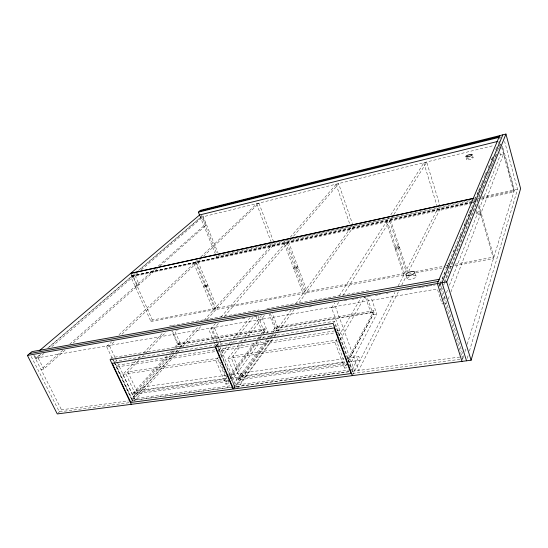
<?xml version="1.0" encoding="UTF-8"?>
<svg xmlns="http://www.w3.org/2000/svg" width="548" height="548" viewBox="0 0 548 548"><rect width="100%" height="100%" fill="white"/><g stroke="black" fill="none" stroke-linecap="round" stroke-linejoin="round"><path stroke-width="0.41" stroke-dasharray="2.74 2.06" d="M467.266 358.351L468.239 355.083M469.451 351.001L517.524 189.259L504.605 141.439M462.485 359.762L463.731 355.679M464.985 351.597L465.978 348.329M467.232 344.247L514.456 189.923L502.612 146.316M448.175 299.208L449.387 296.016M450.908 292.029L503.502 154.146L500.393 154.885L449.271 285.604M443.969 299.153L445.216 295.968M446.462 292.776L448.024 288.789M443.75 284.919L444.387 283.337M444.709 282.542L482.829 188.389M483.144 187.601L486.994 178.107M487.309 177.312L491.159 167.818M491.474 167.03L495.317 157.536M495.639 156.742L497.242 152.789M498.844 148.83L499.481 147.248M499.803 146.46L500.762 144.083M444.14 281.925L476.582 202.185M476.966 201.239L486.542 177.689M487.823 174.552L492.926 161.996M493.248 161.208L497.084 151.789M497.399 151.001L498.995 147.076M499.317 146.295L500.276 143.939M442.209 279.288L443.839 275.343M444.168 274.548L445.805 270.602M447.113 267.438L448.093 265.068M448.422 264.28L450.059 260.327M453.655 251.642L454.306 250.059M459.868 236.633L460.854 234.263M464.122 226.358L465.101 223.988M465.43 223.2L467.067 219.248M468.376 216.09L469.355 213.72M469.684 212.932L471.321 208.98M477.267 194.615L478.246 192.245M478.575 191.458L479.555 189.094M485.432 174.901L486.412 172.531M491.631 159.913L492.611 157.55M498.488 143.357L499.468 140.987M439.208 285.72L439.859 284.152M440.188 283.364L481.651 183.409M481.98 182.621L483.61 178.689M483.939 177.901L486.22 172.394M488.179 167.667L489.816 163.736M491.446 159.797L492.426 157.44M495.687 149.57L496.666 147.207M398.314 291.858L358.673 370.448L335.629 307.181L338.815 302.106M401.725 285.097L406.719 275.192M408.637 271.39L440.647 207.939M352.604 375.051L394.82 292.55M398.19 285.967L437.804 208.555M352.138 369.578L358.824 356.673L345.302 358.57M349.329 366.078L376.791 314.004L370.784 296.708M267.082 338.698L237.88 378.641L238.421 379.928L345.884 365.263L347.494 362.262M347.898 361.509L374.428 311.928L373.989 310.661L275.637 326.985L271.609 332.499M346.946 367.797L344.562 368.119L346.576 364.351M348.186 361.338L373.181 314.6L367.16 297.338M347.795 359.385L373.989 310.661M343.103 364.194L344.343 361.913L336.314 340.185L232.996 355.905L241.476 376.168L239.873 378.367M270.315 313.627L276.171 328.478L370.928 312.84L371.928 311.004M340.294 339.582L364.797 297.023M337.171 338.719L335.034 342.384L344.562 368.119M338.883 335.787L361.118 297.667M333.513 322.669L334.39 321.231L353.501 373.291M342.918 295.584L392.101 217.303M393.923 214.405L426.714 162.222L440.147 206.301M354.686 370.975L331.588 307.873L334.801 302.825M339.39 295.619L388.957 217.727M390.793 214.843L423.844 162.92L426.714 162.222M237.448 388.511L272.815 339.26M274.733 336.582L276.795 333.711M278.706 331.047L294.235 309.428M299.085 302.674L353.508 226.879L352.686 224.481M238.777 344.569L227.845 358.57L237.928 382.504L241.415 382.031L272.322 339.068M274.315 336.294L277.309 332.136M277.802 331.444L278.802 330.06L272.267 313.435M233.469 388.484L234.688 386.806L216.912 344.822L114.265 361.331L112.737 362.851M235.996 385.073L270.568 337.506M271.075 336.815L273.082 334.047M233.462 388.991L235.085 386.751L348.891 371.681M233.989 388.964L273.644 334.198M275.555 331.554L291.077 310.12M295.728 303.695L350.939 227.434L350.11 225.05M238.421 379.928L267.561 339.904M269.575 337.143L272.589 333.006M273.089 332.314L276.103 328.17L374.428 311.928M276.171 328.478L277.473 326.683M267.582 338.006L269.595 335.253M233.037 384.847L241.606 373.133L243.011 376.503M231.345 380.935L260.608 341.418M262.622 338.691L264.643 335.972M266.657 333.246L267.671 331.883L261.122 315.456M218.426 357.07L215.761 360.392L225.899 384.127L229.454 379.36M229.961 378.682L257.896 341.246M259.93 338.527L261.451 336.486M263.485 333.759L264.499 332.403L267.671 331.883M166.907 355.768L133.013 393.046L133.575 394.238L226.851 381.511L227.872 380.154M229.9 377.435L258.334 339.438M258.841 338.753L260.875 336.04M262.903 333.328L265.444 329.937L264.972 328.759L178.395 343.13L173.798 348.186M133.013 393.046L226.31 380.23L227.324 378.874M229.365 376.168L255.306 341.623M257.341 338.917L260.396 334.855M260.903 334.177L264.972 328.759M224.351 380.504L226.002 378.312L217.467 358.269L127.855 371.907L136.671 390.69L134.753 392.806M172.401 330.917L178.436 344.61L261.814 330.848L263.163 329.06M242.346 343.836L231.345 358.043L241.415 382.031M244.442 341.13L247.586 337.068M248.114 336.397L264.355 315.422M240.86 341.897L242.942 339.233M245.025 336.561L261.17 315.895M221.33 357.214L231.92 343.904M232.455 343.24L234.571 340.582M236.688 337.917L253.114 317.299M218.96 356.406L227.495 345.767M228.03 345.103L231.229 341.116M233.359 338.459L250.429 317.189M221.433 350.617L223.125 348.514L222.461 346.932M217.953 351.158L219.659 349.062L218.995 347.487M216.042 345.87L216.912 344.822M216.008 346.329L217.309 344.761L335.554 325.738L352.268 371.236M218.385 323.478L212.734 330.033L217.351 340.952M224.433 316.443L290.748 239.435M293.536 236.202L338.671 183.779L352.405 223.687M215.487 323.43L209.24 330.629L213.864 341.52M220.974 317.107L287.467 240.456M290.262 237.236L336.082 184.416L338.671 183.779M134.342 400.917L177.216 352.926M177.785 352.289L180.689 349.035M182.909 346.562L201.198 326.087M207.363 319.183L274.486 244.059M173.312 354.583L132.116 400.437L112.443 358.865M175.559 352.083L177.319 350.124M179.607 347.576L198.492 326.553M204.212 320.183L272.151 244.566M130.773 402.458L132.705 400.307L233.003 387.025M135.836 360.92L122.841 374.421L133.315 396.615L136.356 396.204L173.421 354.905M175.703 352.364L179.689 347.918M180.265 347.281L181.402 346.014L174.682 330.732M133.315 396.615L172.264 353.46M172.839 352.823L175.127 350.282M226.132 375.312L142.459 387.066L131.712 398.985L232.599 385.525M178.436 344.61L180.018 342.863M133.575 394.238L168.558 355.631M171.428 352.467L173.147 350.569M175.442 348.035L178.881 344.24L265.444 329.937M169.777 352.611L171.503 350.713M138.829 360.44L125.889 373.962L136.356 396.204M141.768 357.371L143.535 355.529M145.884 353.07L165.88 332.177M138.199 358.461L141.151 355.392M143.514 352.939L163.009 332.684M57.807 413.418L61.479 409.794L128.479 400.924M471.821 203.452L131.006 277.11L150.899 321.464L152.358 320.018L404.739 273.493M215.542 254.32L216.494 256.663L217.57 255.601L473.198 199.897M110.593 359.111L112.128 357.604L334.39 321.231M112.08 358.091L106.613 346.541L109.641 346.021L114.58 341.301M121.985 334.225L200.349 259.327M203.438 256.382L258.971 203.301L273.877 242.456M106.613 346.541L111.573 341.829M119.005 334.753L197.732 259.882M200.828 256.937L256.622 203.877L258.971 203.301M62.815 350.254L41.011 369.489L43.751 369.044L65.479 349.795M73.151 343.007L157.516 268.28M160.078 266.013L206.096 225.255L202.767 217.063L200.575 217.604L139.507 269.842M69.87 344.028L154.522 269.342M158.372 265.951L203.904 225.776L206.096 225.255M40.758 354.309L35.558 358.755L38.298 358.282L44.128 353.282M51.896 346.61L138.014 272.664M141.254 269.883L202.767 217.063M34.668 355.604L35.942 358.125L40.484 354.248M47.608 348.151L131.835 276.151L470.218 202.842M131.404 274.637L132.013 275.993L134.603 273.788M138.48 270.465L200.582 217.378L493.632 145.569M49.204 347.083L135.609 273.171M474.287 198.136L475.959 197.766M481.863 197.047L519.059 188.923M474.034 199.712L476.541 199.171M477.377 198.986L480.719 198.26M481.555 198.075L514.134 190.978L502.023 146.419M216.494 256.663L472.89 200.931M473.719 200.746L476.226 200.205M481.24 199.116L513.812 192.033L501.605 147.179M472.369 202.116L132.561 275.781L152.358 320.018M473.561 201.856L476.068 201.315M132.013 275.993L470.28 202.685M471.054 202.657L474.397 201.938M136.712 285.063L139.151 284.549L135 275.254M481.144 212.761L477.459 213.535L476.548 210.391M135.178 286.412L137.623 285.898L133.452 276.582M480.617 214.138L476.918 214.919L476 211.761M415.672 271.479L445.12 266.047M445.962 265.896L447.641 265.588M455.217 264.191L493.912 257.053L478.911 205.014M150.899 321.464L406.274 274.582M408.438 274.185L411.808 273.568M416.014 272.794L442.106 268.006M445.469 267.39L448.839 266.773M449.682 266.616L453.888 265.842M454.73 265.691L493.447 258.581L478.377 206.37M169.503 325.93L171.64 325.546M172.353 325.423L258.937 309.976M266.897 308.558L368.599 290.419M175.819 330.245L178.347 329.807M230.557 320.676L233.085 320.238M242.346 318.621L244.874 318.176M254.135 316.559L256.663 316.114M285.296 311.113L287.823 310.668M297.084 309.051L299.612 308.613M308.873 306.99L311.401 306.551M344.24 300.811L346.768 300.366M351.823 299.482L354.351 299.044M355.193 298.893L358.556 298.311M363.612 297.427L366.139 296.982M366.982 296.838L370.345 296.249M375.401 295.365L377.928 294.92M378.771 294.776L380.456 294.481M386.347 293.447L388.032 293.159M406.561 289.919L409.082 289.474M409.925 289.33L413.295 288.741M418.35 287.858L420.878 287.419M421.713 287.268L425.084 286.679M425.926 286.536L428.454 286.09M429.296 285.946L432.667 285.357M433.509 285.207L435.187 284.912M35.942 358.125L437.352 288.967M331.588 307.873L335.629 307.181M440.619 289.132L442.147 288.871M181.402 346.014L178.566 346.473L171.853 331.259M278.802 330.06L275.589 330.581L269.075 314.066M373.181 314.6L376.791 314.004M444.373 303.565L442.099 303.935L437.571 289.659M445.134 303.441L446.654 303.188M214.816 349.823L118.601 365.009L116.594 367.037L216.131 351.446M218.193 349.288L336.349 330.643M337.191 330.506L339.726 330.108L338.445 332.28L335.917 332.677M216.974 351.309L335.075 332.807M122.841 374.421L219.207 359.872M227.845 358.57L339.027 341.781M226.975 375.188L344.459 358.687M136.671 390.69L226.002 378.312M241.476 376.168L344.343 361.913M227.016 378.716L143.918 390.197L142.459 387.066M230.407 378.243L344.884 362.42M348.275 361.954L360.146 360.31L358.824 356.673M237.88 378.641L345.377 363.879L345.884 365.263M225.899 384.127L229.331 383.662L219.536 360.639M233.448 385.415L350.439 369.804M131.739 400.492L348.973 371.729M352.364 371.284L463.457 356.57L439.147 279.35M128.972 402.732L59.39 411.856L31.222 356.556M352.57 373.414L461.882 359.084M38.298 358.282L43.751 369.044M33.86 355.405L61.479 409.794M112.854 359.139L113.95 361.447M114.313 362.214L132.917 401.54M109.641 346.021L115.101 357.597M115.464 358.371L116.923 361.454M117.286 362.228L135.123 400.04M115.354 363.625L132.705 400.307M130.616 273.425L131.835 276.151M178.395 343.13L178.881 344.24M226.31 380.23L226.851 381.511M216.994 342.767L211.001 328.601L214.487 328.005L222.132 346.144M217.33 343.548L218.659 346.699M217.309 344.761L235.085 386.751M214.193 342.295L215.844 346.185M217.679 341.726L237.12 387.731M196.568 262.937L216.008 309.51M195.321 262.177L214.686 308.531M193.91 263.513L213.371 309.997M245.004 372.661L246.408 376.031M197.972 261.601L217.316 308.045M200.095 216.179L200.582 217.378M199.958 216.09L215.22 253.539M202.904 215.809L218.001 252.964M200.801 214.398L216.604 253.224M257.916 315.943L264.499 332.403M255.923 316.148L261.814 330.848M256.622 203.877L271.541 242.97M287.412 243.305L306.037 292.981M285.604 242.606L304.167 292.036M284.433 243.949L303.092 293.523M288.577 241.963L307.113 291.495M365.619 297.639L370.928 312.84M336.082 184.416L349.836 224.248M389.642 221.214L406.328 272.061M406.424 276.528L407.205 278.905M387.135 220.591L404.554 273.527M386.278 221.94L403.78 275.041M390.491 219.864L407.602 272.109M415.322 273.781L416.096 276.171M439.037 283.891L462.724 358.974M440.243 284.028L441.572 288.241M423.844 162.92L437.304 206.925M466.211 158.071L466.643 159.557M472.705 156.166L473.13 157.66M499.762 152.57L500.393 154.885M499.331 136.514L500.002 138.987M499.708 135.616L500.379 138.089M471.157 157.44A3.377 0.849 -16.9 0 1 471.938 158.715A3.377 0.849 -16.9 0 1 466.711 159.687A3.377 0.849 -16.9 0 1 470.773 157.509M413.158 275.466A4.651 1.706 -17.6 0 1 415.398 277.5A4.651 1.706 -17.6 0 1 408.431 279.644A4.651 1.706 -17.6 0 1 409.383 276.63M399.458 247.244L398.656 248.676L395.314 249.34L396.122 247.908L399.458 247.244M399.102 246.148L398.293 247.58L394.95 248.244L395.766 246.812L399.102 246.148M298.133 267.499L297.023 268.924L294.057 269.513L295.173 268.095L298.133 267.499M297.749 266.479L296.632 267.897L293.666 268.493L294.79 267.075L297.749 266.479M207.939 285.535L206.589 286.94L203.938 287.467L205.301 286.063L207.939 285.535M207.541 284.576L206.185 285.981L203.541 286.508L204.897 285.111L207.541 284.576"/><path stroke-width="0.82" d="M439.147 279.35L31.942 351.631L27.4 355.433L57.28 413.939L471.109 360.207L520.6 188.581L505.941 134.061L200.65 210.274L198.369 212.192L199.643 215.309M471.109 360.207L446.695 281.925L505.941 134.061M502.817 134.842L442.024 282.741L466.533 360.803M499.708 135.616L437.373 283.556L461.985 361.392M39.552 350.562L130.616 273.425L473.39 198.465M199.513 211.227L499.331 136.514M198.369 212.192L498.954 137.411M497.81 141.398L199.602 214.98L130.794 273.274L473.451 198.314M29.681 353.522L438.263 281.439M27.4 355.433L446.695 281.925M131.294 404.328L110.079 359.618L333.074 323.389L352.302 375.633M215.179 346.918L112.23 363.358L130.773 402.458L233.064 389.039L215.179 346.918M334.246 327.91L215.576 346.857L233.462 388.991L351.062 373.565L334.246 327.91M467.513 156.838A3.384 0.836 -17 0 0 472.273 154.68A3.384 0.836 -17 0 0 467.307 155.392A3.384 0.836 -17 0 0 467.513 156.838M408.507 275.678A4.658 1.685 -17.6 0 0 414.802 272.192A4.658 1.685 -17.6 0 0 407.76 272.856A4.658 1.685 -17.6 0 0 408.507 275.678"/></g></svg>
